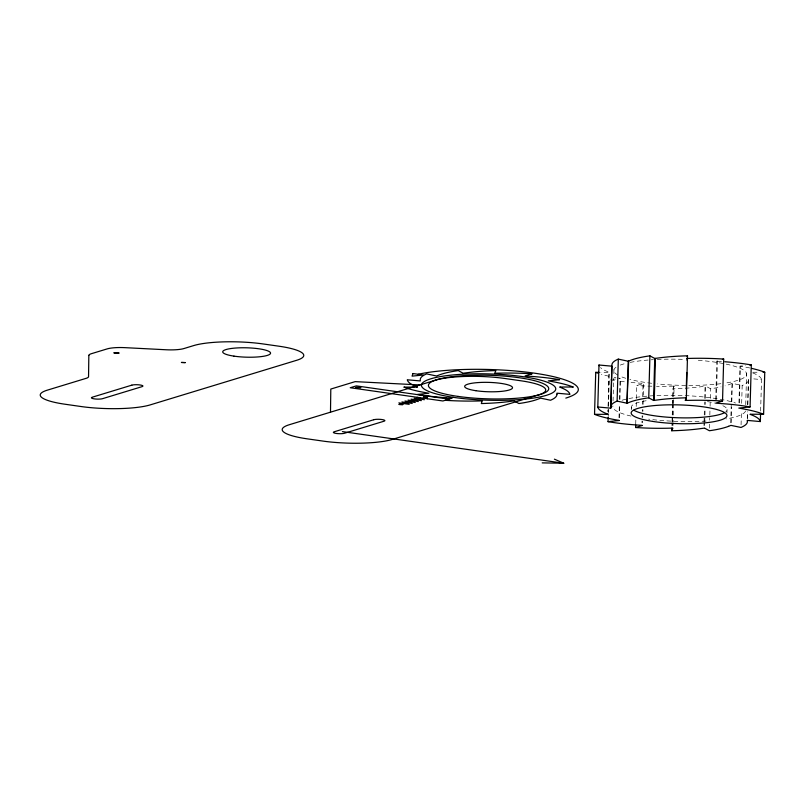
<?xml version="1.0" encoding="UTF-8"?>
<svg xmlns="http://www.w3.org/2000/svg" width="805" height="805" viewBox="0 0 805 805"><rect width="100%" height="100%" fill="white"/><g stroke="black" fill="none" stroke-linecap="round" stroke-linejoin="round"><path stroke-width="0.6" stroke-dasharray="4.03 3.02" d="M607.956 411.556L608.006 409.805M608.097 406.304L609.053 372.192L606.668 371.246A75.348 14.762 1.6 0 1 600.51 367.573M608.057 411.697L608.097 409.946M608.198 406.455L609.154 372.343L600.761 372.343M608.208 416.406L608.278 413.78M608.298 412.905L608.419 408.538M608.5 405.911L609.234 379.668L609.938 379.598M613.048 400.991L613.682 378.491M613.812 373.59L613.923 369.777M618.995 417.725L619.357 404.603M619.508 399.361L620.092 378.36L617.999 378.018M619.407 417.855L619.769 404.744M619.92 399.491L620.504 378.501L619.095 378.642M631.341 409.765L631.402 407.421M635.719 424.024L635.839 419.647M636.202 406.525L636.353 401.272M636.423 398.656L636.785 385.535L643.688 383.432L643.326 396.553M641.947 422.695L641.998 420.955M642.088 417.453L642.138 415.702M642.259 411.325L642.31 409.584M642.46 404.331L642.531 401.705M642.682 396.463L643.044 383.341L638.033 383.019A75.348 14.762 1.6 0 1 630.939 382.445M642.591 422.796L642.642 421.045M642.732 417.543L642.782 415.793M642.903 411.425L642.954 409.675M643.104 404.422L643.245 399.179M671.934 425.513L672.004 422.887M672.024 422.011L672.145 417.644M672.225 415.018L672.517 404.523M672.537 403.647L672.638 400.145M672.739 396.644L672.96 388.775L674.107 386.159L673.815 396.654M672.266 425.483L672.336 422.867M672.366 421.991L672.487 417.614M672.557 414.988L672.849 404.492M672.879 403.617L672.98 400.125M673.071 396.624L673.362 386.128L674.016 386.159M673.01 425.523L673.091 422.897M673.111 422.021L673.161 420.27M673.302 415.028L673.604 404.523M673.624 403.657L673.745 399.28M703.952 425.533L704.023 422.907M704.043 422.041L704.174 417.664M704.244 415.038L704.385 409.795M704.536 404.543L704.606 401.916M704.707 398.415L705.049 386.169L701.185 386.722A75.348 14.762 1.6 0 1 672.96 388.785M704.647 425.503L704.727 422.877M704.747 422.001L704.868 417.634M704.949 415.008L705.089 409.755M705.24 404.513L705.311 401.886M705.411 398.384L705.754 386.138L710.563 388.755A75.348 14.762 1.6 0 0 721.069 386.883M709.467 428.119L709.587 423.742M709.688 420.24L709.758 417.614M709.829 414.998L709.98 409.745M710.08 406.243L710.171 402.752M710.292 398.374L710.563 388.755M715.726 399.652L716.792 361.163L719.811 360.248M716.359 399.743L717.436 361.264L716.873 361.173M726.965 412.935L727.066 409.413M730.719 422.836L731.232 404.462M731.302 401.846L732.047 383.432M731.232 422.746L731.675 406.998M731.826 401.755L732.339 383.381L742.17 385.474L741.657 403.838M738.95 402.832L739.976 366.104L745.621 365.51M739.362 402.973L740.369 366.225L744.494 366.939A75.348 14.762 1.6 0 1 750.049 368.036M741.073 424.839L741.435 411.717M745.722 404.714L746.597 373.5M747.261 418.218L747.463 411.214M747.644 404.804L748.368 378.561L748.559 379.568A75.348 14.762 1.6 0 1 742.2 385.474M747.463 419.083L747.664 411.667M747.875 404.674L748.6 378.43L749.415 378.501M760.624 411.073L761.51 379.588L752.635 378.793M731.846 383.472L729.783 384.337A75.348 14.762 1.6 0 1 725.063 385.877M612.756 379.306L615.573 379.014M673.362 386.128L668.442 386.249A75.348 14.762 1.6 0 1 656.508 386.289M753.007 372.262L758.038 372.252M717.436 361.264L722.447 361.576M752.665 372.886L753.812 373.359A75.348 14.762 1.6 0 1 761.54 379.588M616.006 377.656A75.348 14.762 1.6 0 1 614.074 377.303M608.741 376.197A75.348 14.762 1.6 0 1 601.355 374.285M651.909 386.209A75.348 14.762 1.6 0 1 636.785 385.535M624.348 381.781A75.348 14.762 1.6 0 1 620.232 381.298M614.467 380.513A75.348 14.762 1.6 0 1 609.204 379.678M745.551 410.942A66.453 13.021 1.6 0 1 726.03 418.922M706.096 421.055A66.453 13.021 1.6 0 1 648.538 419.143M630.979 416.074A66.453 13.021 1.6 0 1 612.917 405.891M622.064 400.246A66.453 13.021 1.6 0 1 735.539 403.023M722.799 405.7A47.867 9.378 1.6 0 1 725.687 411.919M631.764 408.326A47.867 9.378 1.6 0 1 648.961 400.337M707.404 401.594A47.867 9.378 1.6 0 1 714.679 403.064M698.257 360.248A66.453 13.021 1.6 0 1 744.736 370.914A66.453 13.021 1.6 0 1 725.899 382.989M720.948 383.683A66.453 13.021 1.6 0 1 657.383 383.915M651.688 383.291A66.453 13.021 1.6 0 1 629.812 379.417M625.777 378.29A66.453 13.021 1.6 0 1 620.645 376.448M617.948 375.15A66.453 13.021 1.6 0 1 615.976 367.281M620.273 365.088A66.453 13.021 1.6 0 1 626.35 363.236M630.184 362.391A66.453 13.021 1.6 0 1 653.378 359.664M657.182 359.463A66.453 13.021 1.6 0 1 684.039 359.392"/><path stroke-width="1.21" d="M330.493 412.18L330.805 389.057L355.166 381.63L419.938 384.941M618.975 420.371L614.819 419.647A75.348 14.762 1.6 0 1 594.533 414.334L595.73 372.343L599.091 372.343M598.98 365.017L597.803 406.998L610.703 408.155L611.881 366.174L598.98 365.017A75.348 14.762 1.6 0 0 599.212 365.842M641.877 425.322L636.866 425A75.348 14.762 1.6 0 1 608.037 421.659L608.178 417.282M618.28 359.121A75.348 14.762 1.6 0 0 611.951 365.037L610.945 408.024L610.754 407.018A75.348 14.762 1.6 0 1 617.113 401.101L618.321 359.121L628.152 361.214L630.707 360.258A75.348 14.762 1.6 0 1 649.897 355.84L654.737 358.456L659.295 357.873A75.348 14.762 1.6 0 1 687.52 355.82L686.353 397.811L685.196 400.427L690.871 400.337A75.348 14.762 1.6 0 1 722.528 401.041L723.695 359.07A75.348 14.762 1.6 0 0 692.048 358.346L687.067 358.467M617.143 401.111L626.974 403.204L628.212 361.204M627.004 403.194L628.665 361.123M672.427 428.119L667.275 428.24A75.348 14.762 1.6 0 1 635.608 427.525L635.688 424.889M686.343 397.801A75.348 14.762 1.6 0 0 658.148 399.864L653.559 400.447L648.75 397.831L649.917 355.84M653.559 400.447L654.737 358.456M654.264 400.407L655.441 358.426M704.144 428.149L700.008 428.713A75.348 14.762 1.6 0 1 671.793 430.766L671.853 428.139M685.951 400.457L686.021 397.831M686.263 389.087L686.725 372.463M687.067 360.217L687.118 358.477M724.862 361.757A75.348 14.762 1.6 0 1 751.276 364.927L750.079 406.917L738.809 408.085L743.317 408.92A75.348 14.762 1.6 0 1 763.613 414.233L764.75 372.252L763.07 372.252M747.432 420.411L760.333 421.568L760.534 414.575M687.098 356.806L687.53 355.82M671.783 430.756L672.889 428.139M627.498 403.114L629.53 402.248A75.348 14.762 1.6 0 1 648.719 397.821M730.648 425.463L728.606 426.318M452.038 398.203L442.901 400.981L350.235 387.738L356.323 385.887L448.989 399.129M722.407 359.463L723.695 359.07M635.618 427.515L642.471 425.412M722.528 401.051L715.625 403.154L721.28 403.567M731 425.392L740.992 427.455A75.348 14.762 1.6 0 0 747.362 421.548L747.201 420.542M749.847 365.078L751.256 364.927M608.057 421.659L619.327 420.482M513.63 400.93L509.535 401.494A75.348 14.762 1.6 0 1 481.31 403.547L482.215 400.92M481.712 400.89L476.791 401.021A75.348 14.762 1.6 0 1 445.135 400.306M404.08 387.114L417.503 387.104L415.018 386.008A75.348 14.762 1.6 0 1 407.29 379.779L420.23 380.936L420.27 379.799A75.348 14.762 1.6 0 1 426.63 373.892L436.501 375.985L439.057 375.029A75.348 14.762 1.6 0 1 458.246 370.602L463.086 373.228L467.645 372.645A75.348 14.762 1.6 0 1 495.87 370.582L494.723 373.208L500.388 373.118A75.348 14.762 1.6 0 1 532.055 373.822L525.142 375.935L530.797 376.348A75.348 14.762 1.6 0 1 559.626 379.688L548.326 380.866L552.844 381.701A75.348 14.762 1.6 0 1 573.13 387.014M573.1 387.024L559.686 387.024L562.162 388.121A75.348 14.762 1.6 0 1 569.89 394.349L556.949 393.192L556.909 394.329M594.563 414.334L607.976 414.323M750.159 414.243L763.573 414.243M542.208 462.875L563.742 463.227L554.393 459.162M446.383 397.791L451.605 398.133M342.377 431.591L563.742 463.227M417.161 397.308L424.406 399.703L414.112 398.234L421.367 400.628L411.063 399.159L418.318 401.554L408.024 400.085L415.269 402.49L404.975 401.011L412.22 403.416L401.926 401.947L409.182 404.341L398.877 402.872L400.981 404.533M750.26 414.394L752.645 415.34A75.348 14.762 1.6 0 1 760.373 421.568M607.876 414.173L605.501 413.227A75.348 14.762 1.6 0 1 597.773 406.998M704.576 428.129L709.396 430.735A75.348 14.762 1.6 0 0 728.585 426.318M514.103 400.91L518.913 403.526A75.348 14.762 1.6 0 0 538.102 399.099L540.688 398.153L550.519 400.246A75.348 14.762 1.6 0 0 556.889 394.329M425.352 397.117L427.455 398.777M597.763 373.128A75.348 14.762 1.6 0 1 595.7 372.353M721.27 403.567A75.348 14.762 1.6 0 1 750.109 406.907M751.739 368.408A75.348 14.762 1.6 0 1 764.78 372.252M724.419 412.724A47.867 9.378 1.6 0 1 678.987 417.795A47.867 9.378 1.6 0 1 633.887 410.198M446.393 397.781A75.348 14.762 1.6 0 1 417.554 394.44L428.854 393.263L424.336 392.427A75.348 14.762 1.6 0 1 404.05 387.114M418.157 374.275A89.758 17.589 1.6 0 1 539.34 373.923A89.758 17.589 1.6 0 1 565.814 398.103M88.832 355.438L88.55 376.649A17.952 3.522 1.6 0 1 86.044 378.36L47.304 390.163A50.645 9.922 1.6 0 0 65.094 404.241L80.913 406.505A50.645 9.922 1.6 0 0 150.263 404.875L296.703 360.278A50.645 9.922 1.6 0 0 278.912 346.2L263.094 343.946A50.645 9.922 1.6 0 0 193.743 345.566L183.963 348.545A17.952 3.522 1.6 0 1 166.323 349.773L124.876 347.649A17.952 3.522 1.6 0 0 107.226 348.877L91.327 353.717A17.952 3.522 1.6 0 0 88.832 355.438M181.447 362.471L185.341 362.602L181.457 362.441M423.4 397.046L427.304 397.177L423.4 397.046M399.119 404.462L402.842 404.583L399.119 404.462M114.018 352.872L118.939 353.043L114.018 352.872M355.971 387.447L360.892 387.618L355.991 387.416M413.005 373.54L412.059 376.136L423.299 375.009L413.005 373.54M131.819 385.152L92.223 397.217A5.987 1.177 1.6 0 0 94.326 398.877A5.987 1.177 1.6 0 0 102.517 398.686L142.123 386.621A5.987 1.177 1.6 0 0 140.02 384.961A5.987 1.177 1.6 0 0 131.819 385.152M435.696 380.141L289.267 424.738A50.645 9.922 1.6 0 0 307.057 438.816L322.865 441.07A50.645 9.922 1.6 0 0 392.226 439.45L538.656 394.853A50.645 9.922 1.6 0 0 520.865 380.775L505.057 378.511A50.645 9.922 1.6 0 0 435.696 380.141M373.782 419.727L334.176 431.792A5.987 1.177 1.6 0 0 336.279 433.452A5.987 1.177 1.6 0 0 344.48 433.261L384.076 421.196A5.987 1.177 1.6 0 0 381.973 419.536A5.987 1.177 1.6 0 0 373.782 419.727M652.614 421.397A47.867 9.378 1.6 0 0 726.835 416.155A47.867 9.378 1.6 0 0 657.765 405.307A47.867 9.378 1.6 0 0 652.614 421.397M233.963 356.132A23.939 4.689 1.6 0 0 270.55 353.294A23.939 4.689 1.6 0 0 235.392 348.052A23.939 4.689 1.6 0 0 233.963 356.132M475.916 390.707A23.939 4.689 1.6 0 0 512.503 387.869A23.939 4.689 1.6 0 0 477.355 382.627A23.939 4.689 1.6 0 0 475.916 390.707M458.035 396.402A60.154 11.783 1.6 0 0 548.728 388.795A60.154 11.783 1.6 0 0 459.021 376.005A60.154 11.783 1.6 0 0 458.035 396.402M453.024 397.278A67.177 13.162 1.6 0 0 555.712 389.328A67.177 13.162 1.6 0 0 457.039 374.597A67.177 13.162 1.6 0 0 453.024 397.278"/></g></svg>
